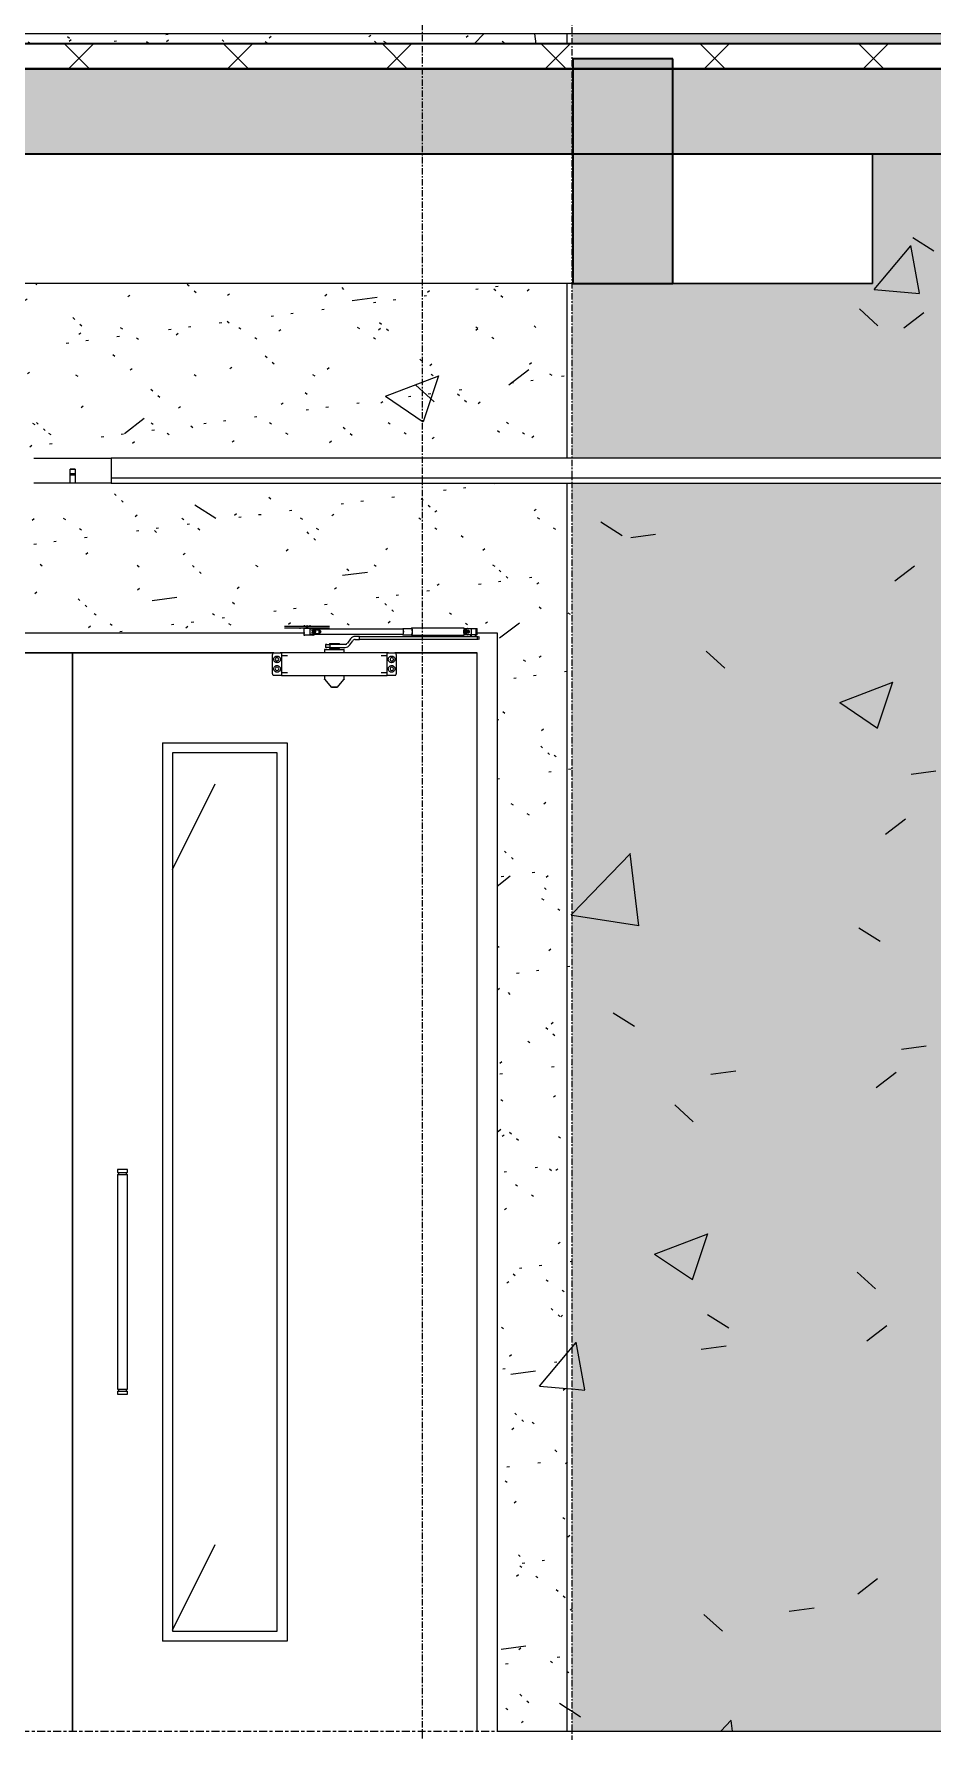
# Model space of a CAD drawing. Header units: millimetres. Extents: x 1240 to 198004, y -7796 to 35300.
# Drawn here: x 161686 to 163485, y 12400 to 15800 of the extents above; entities that cross this region are included whole.
import ezdxf

# ---------------------------------------------------------------- set-up
doc = ezdxf.new("R2010")
doc.units = ezdxf.units.MM
doc.linetypes.add('Centre', pattern=[31.75, 6.35, -4.7625, 15.875, -4.7625])
doc.linetypes.add('Grid Line', pattern=[22.225, 12.7, -3.175, 3.175, -3.175])
for name, color, linetype, lineweight in [('0-2', 50, 'Continuous', 5), ('A-CLNG', 13, 'Continuous', 9), ('A-CLNG-1', 13, 'Continuous', 25), ('A-CLNG-PATT-1', 13, 'Continuous', 9), ('A-DOOR', 31, 'Continuous', 9), ('A-DOOR-FRAM', 31, 'Continuous', 9), ('A-FLOR-1', 10, 'Continuous', 35), ('A-FLOR-3', 192, 'Continuous', 35), ('A-FLOR-LEVL-2', 51, 'Centre', 9), ('A-FLOR-PATT-1', 7, 'Continuous', 9), ('A-FLOR-PATT-3', 8, 'Continuous', 9), ('A-WALL-PATT-4', 111, 'Continuous', 9), ('E-LITE-EQPM', 33, 'Continuous', 9), ('I-WALL', 2, 'Continuous', 9), ('S-BEAM-1', 12, 'Continuous', 5), ('S-BEAM-2', 10, 'Continuous', 35), ('S-BEAM-3', 7, 'Continuous', 9), ('S-GRID-1', 1, 'Grid Line', 9)]:
    doc.layers.add(name, color=color, linetype=linetype, lineweight=lineweight)
pattern_1 = [(50, (196301.1, 0), (1093.104, -95.634), [114.3, -1257.3]), (355, (196301.1, 0), (-211.457, 1146.34), [91.44, -1005.84]), (100.451, (196392.2, -8), (881.656, 1050.7), [97.14, -1068.54]), (46.184, (196301.1, 304.8), (1626.475, -252.257), [171.45, -1885.95]), (96.636, (196436.6, 283.8), (1424.416, 1484.565), [145.71, -1602.81]), (351.184, (196301.1, 304.8), (1424.43, 1484.55), [137.16, -1508.76]), (21, (196453.5, 228.6), (909.686, -613.59), [114.3, -1257.3]), (326, (196453.5, 228.6), (370.812, 1105.13), [91.44, -1005.84]), (71.451, (196529.3, 177.5), (1280.503, 491.528), [97.14, -1068.54]), (37.5, (196301.1, 0), (18.5313, 507.3303), [50.292, -943.356, 50.292, -970.788, -1009.65]), (37.5, (196301.1, 0), (18.5313, 507.3303), [-2014.728, 50.292, -959.358]), (7.5, (196301.1, 0), (400.918, 601.084), [50.292, -531.876, 50.292, -920.496, -384.81]), (7.5, (196301.1, 0), (400.918, 601.084), [-1552.956, 50.292, -334.518]), (327.5, (195961.25, 0), (813.545, -34.3737), [50.292, -330.708, 50.292, -1138.428, -1577.34]), (327.5, (195961.25, 0), (813.545, -34.3737), [-1569.72, 50.292, -1527.048]), (317.5, (195808.85, 0), (888.775, 152.56), [50.292, -445.008, 50.292, -739.14, -1120.14]), (317.5, (195808.85, 0), (888.775, 152.56), [-1284.732, 50.292, -1069.848])]
pattern_2 = [(37.5, (196301.1, 0), (-4.79953, 146.8239), [5.029, -110.795, 5.029, -124.511, -123.825]), (37.5, (196301.1, 0), (-4.79953, 146.8239), [-245.364, 5.029, -118.796]), (7.5, (196301.1, 0), (134.8574, 215.0472), [5.029, -57.455, 5.029, -99.365, -40.005]), (7.5, (196301.1, 0), (134.8574, 215.0472), [-166.878, 5.029, -34.976]), (327.5, (196207.37, 0), (237.29776, 0.4316), [5.029, -33.071, 5.029, -132.131, -179.07]), (327.5, (196207.37, 0), (237.29776, 0.4316), [-175.26, 5.029, -174.041]), (317.5, (196207.37, 0), (229.0671, 66.8792), [5.029, -14.021, 5.029, -84.887, -102.87]), (317.5, (196207.37, 0), (229.0671, 66.8792), [-108.966, 5.029, -97.841])]

# ---------------------------------------------------------------- blocks, each defined once
blk = doc.blocks.new('NCV_TKTC_KET CAU_rvt-2-TKCS_MẶT ĐỨNG NỘI KHU 2')
at = {"layer": 'A-FLOR-PATT-1'}
blk.add_hatch(color=256, dxfattribs=at).paths.add_polyline_path([(-26936.9, 15560), (-26936.9, 15730), (-45737.4, 15730), (-45737.4, 15560), (-27379.4, 15560)])
at = {"layer": 'S-BEAM-1'}
blk.add_hatch(color=256, dxfattribs=at).paths.add_polyline_path([(-33535.3, 15300), (-33335.3, 15300), (-33335.3, 15750), (-33535.3, 15750), (-33535.3, 15554.4)])
at = {"layer": 'A-FLOR-1'}
for p, q in [((-26936.9, 15730), (-45737.4, 15730)), ((-45737.4, 15560), (-26936.9, 15560))]:
    blk.add_line(p, q, dxfattribs=at)
at = {"layer": 'S-BEAM-2'}
for p, q in [((-33335.3, 15750), (-33535.3, 15750)), ((-33535.3, 15750), (-33535.3, 15300)), ((-33335.3, 15300), (-33335.3, 15750)), ((-33535.3, 15300), (-33335.3, 15300))]:
    blk.add_line(p, q, dxfattribs=at)
at = {"layer": 'S-BEAM-3'}
for p, q in [((-32935.3, 15560), (-32935.3, 15300)), ((-32935.3, 15300), (-32935.3, 15560)), ((-33535.3, 15300), (-35535.3, 15300)), ((-33335.3, 15300), (-32935.3, 15300)), ((-32935.3, 15300), (-33335.3, 15300))]:
    blk.add_line(p, q, dxfattribs=at)
blk = doc.blocks.new('FD_07 - FD_07-1700x2200-CỬA ĐI 2 CÁNH-V467-TKCS_MẶT ĐỨNG NỘI KHU 2')
at = {"layer": 'A-DOOR'}
h = blk.add_hatch(dxfattribs=at)
h.set_pattern_fill('FP_36', color=256, style=0, pattern_type=2)
h.set_pattern_definition([(63.435, (1790.26, 104.33), (-0.001, 1524.001), [532.463, -2875.304]), (63.435, (266.26, 104.33), (-0.001, 1524.001), [532.463, -2875.304]), (63.435, (2519.8, 398.8), (-0.001, 1524.001), [532.463, -2875.304]), (63.435, (995.8, 398.8), (-0.001, 1524.001), [532.463, -2875.304]), (63.435, (2409.4, 294.83), (-0.001, 1524.001), [532.463, -2875.304]), (63.435, (885.4, 294.83), (-0.001, 1524.001), [532.463, -2875.304]), (63.435, (2296.8, 890.1), (-0.001, 1524.001), [258.8, -3148.965]), (63.435, (772.8, 890.1), (-0.001, 1524.001), [258.8, -3148.965]), (63.435, (2223.2, 797.95), (-0.001, 1524.001), [532.463, -2875.304]), (63.435, (699.2, 797.95), (-0.001, 1524.001), [532.463, -2875.304]), (63.435, (2236.2, 864.1), (-0.001, 1524.001), [532.463, -2875.304]), (63.435, (712.2, 864.1), (-0.001, 1524.001), [532.463, -2875.304]), (63.435, (1621.35, 573.94), (-0.001, 1524.001), [532.463, -2875.304]), (63.435, (97.35, 573.94), (-0.001, 1524.001), [532.463, -2875.304]), (63.435, (1634.34, 651.9), (-0.001, 1524.001), [532.463, -2875.304]), (63.435, (110.34, 651.9), (-0.001, 1524.001), [532.463, -2875.304]), (63.435, (1637.84, 708.1), (-0.001, 1524.001), [532.463, -2875.304]), (63.435, (113.84, 708.1), (-0.001, 1524.001), [532.463, -2875.304])])
h.paths.add_polyline_path([(-34337.4, 12600), (-34127.4, 12600), (-34127.4, 14360), (-34337.4, 14360), (-34337.4, 12810)])
for p, q in [((-34112.8, 14613.5), (-34112.4, 14613.5)), ((-34112.8, 14610.5), (-34112.4, 14610.5)), ((-34112.4, 14613.5), (-34093.1, 14613.5)), ((-34112.4, 14610.5), (-34093.1, 14610.5)), ((-34093.1, 14613.5), (-34092.8, 14613.5)), ((-34093.1, 14610.5), (-34092.8, 14610.5)), ((-34092.7, 14613.5), (-34087.5, 14613.5)), ((-34092.7, 14610.5), (-34087.5, 14610.5)), ((-34087.5, 14613.5), (-34086.4, 14613.5)), ((-34087.5, 14610.5), (-34086.4, 14610.5)), ((-34086.4, 14613.5), (-34069.9, 14613.5)), ((-34086.4, 14610.5), (-34069.9, 14610.5)), ((-34080.8, 14609.5), (-34082.8, 14609.5)), ((-34082.8, 14609.5), (-34080.8, 14609.5)), ((-34073.4, 14609.5), (-34080.8, 14609.5)), ((-34074.3, 14609.5), (-34074.3, 14595.5)), ((-34074, 14595.5), (-34074.3, 14595.5)), ((-34074.3, 14595.5), (-34072.6, 14595.5)), ((-34073.7, 14609.5), (-34074, 14609.5)), ((-34074, 14609.5), (-34062.5, 14609.5)), ((-34062.5, 14595.5), (-34074, 14595.5)), ((-34073.8, 14615.3), (-34073.8, 14613.5)), ((-34072.8, 14610.5), (-34072.8, 14609.5)), ((-34067.8, 14613.5), (-34070.3, 14613.5)), ((-34070.3, 14613.5), (-34067.8, 14613.5)), ((-34067.8, 14610.5), (-34070.3, 14610.5)), ((-34070.3, 14610.5), (-34067.8, 14610.5)), ((-34067.8, 14610.5), (-34070.3, 14610.5)), ((-34070.3, 14610.5), (-34067.8, 14610.5)), ((-34069.9, 14613.5), (-34065.7, 14613.5)), ((-34069.9, 14613.5), (-34065.7, 14613.5)), ((-34065.7, 14612.5), (-34069.9, 14612.5)), ((-34069.9, 14610.5), (-34065.7, 14610.5)), ((-34069.9, 14610.5), (-34065.7, 14610.5)), ((-34067.8, 14613.5), (-34069.3, 14613.5)), ((-34069.3, 14613.5), (-34067.8, 14613.5)), ((-34067.8, 14615.3), (-34067.8, 14615.3)), ((-34067.8, 14615.3), (-34067.8, 14615.3)), ((-34067.8, 14613.5), (-34065.3, 14613.5)), ((-34065.3, 14613.5), (-34067.8, 14613.5)), ((-34067.8, 14613.5), (-34066.2, 14613.5)), ((-34066.2, 14613.5), (-34067.8, 14613.5)), ((-34067.8, 14610.5), (-34065.3, 14610.5)), ((-34065.3, 14610.5), (-34067.8, 14610.5)), ((-34067.8, 14610.5), (-34065.3, 14610.5)), ((-34065.3, 14610.5), (-34067.8, 14610.5)), ((-34065.7, 14613.5), (-34049.2, 14613.5)), ((-34065.7, 14610.5), (-34049.2, 14610.5)), ((-34062.8, 14609.5), (-34062.8, 14610.5)), ((-34062.5, 14609.5), (-34056.9, 14609.5)), ((-34062.5, 14609.5), (-34062.5, 14595.5)), ((-34056.9, 14595.5), (-34062.5, 14595.5)), ((-33875.8, 14607.5), (-34062.2, 14607.5)), ((-34062.2, 14597.5), (-33875.8, 14597.5)), ((-34061.8, 14613.5), (-34061.8, 14615.3)), ((-34061.3, 14595.5), (-34061.3, 14609.5)), ((-34058.2, 14605.8), (-34058.2, 14603.9)), ((-34058.2, 14601), (-34058.2, 14599.2)), ((-34054.8, 14609.5), (-34056.9, 14609.5)), ((-34056.6, 14606.5), (-34051.8, 14606.5)), ((-34053.4, 14606.5), (-34056.6, 14606.5)), ((-34056.6, 14598.5), (-34053.4, 14598.5)), ((-34051.8, 14598.5), (-34056.6, 14598.5)), ((-34052.8, 14609.5), (-34054.8, 14609.5)), ((-34054.8, 14609.5), (-34052.8, 14609.5)), ((-34052.2, 14606.5), (-34053.4, 14606.5)), ((-34053.4, 14598.5), (-34052.2, 14598.5)), ((-34051.8, 14606.5), (-34050.6, 14606.5)), ((-34050.6, 14598.5), (-34051.8, 14598.5)), ((-34050.6, 14606.5), (-34043.7, 14606.5)), ((-34043.7, 14598.5), (-34050.6, 14598.5)), ((-34049.2, 14613.5), (-34048, 14613.5)), ((-34049.2, 14610.5), (-34048, 14610.5)), ((-34048, 14613.5), (-34042.8, 14613.5)), ((-34048, 14610.5), (-34042.8, 14610.5)), ((-34043.7, 14598.5), (-34043.7, 14606.5)), ((-34042.8, 14613.5), (-34042.4, 14613.5)), ((-34042.8, 14610.5), (-34042.4, 14610.5)), ((-34042.4, 14613.5), (-34023.2, 14613.5)), ((-34042.4, 14610.5), (-34023.2, 14610.5)), ((-34023.2, 14613.5), (-34022.8, 14613.5)), ((-34023.2, 14610.5), (-34022.8, 14610.5)), ((-33981, 14587.9), (-33986.8, 14579.6)), ((-33971.2, 14593), (-33971.2, 14593)), ((-33962.8, 14593), (-33971.2, 14593)), ((-33971.2, 14587), (-33962.8, 14587)), ((-33962.8, 14587), (-33962.8, 14593)), ((-33962.8, 14593), (-33727.4, 14593)), ((-33727.4, 14587), (-33962.8, 14587)), ((-33858.4, 14608.5), (-33875.8, 14608.5)), ((-33875.8, 14596.5), (-33858.4, 14596.5)), ((-33753.8, 14609.5), (-33858.4, 14609.5)), ((-33858.4, 14595.5), (-33753.8, 14595.5)), ((-33754.6, 14609), (-33752.9, 14609)), ((-33752.9, 14596), (-33754.6, 14596)), ((-33752.9, 14609), (-33746.1, 14609)), ((-33752.9, 14609), (-33752.9, 14596)), ((-33752.9, 14596.4), (-33752.9, 14608.6)), ((-33752.9, 14608.6), (-33752.9, 14596.4)), ((-33746.1, 14596), (-33752.9, 14596)), ((-33746.6, 14609), (-33746.1, 14609)), ((-33746.1, 14596), (-33746.6, 14596)), ((-33746.1, 14609), (-33739, 14609)), ((-33739, 14596), (-33746.1, 14596)), ((-33740.3, 14596), (-33740.3, 14593)), ((-33739.1, 14596.2), (-33739.1, 14593)), ((-33739, 14609), (-33727.4, 14609)), ((-33739, 14609), (-33739, 14596)), ((-33727.4, 14596), (-33739, 14596)), ((-33730.5, 14593), (-33730.5, 14596)), ((-33729.3, 14593), (-33729.3, 14609)), ((-33727.4, 14593), (-33725.2, 14593)), ((-33727.4, 14593), (-33727.4, 14587)), ((-33725.2, 14587), (-33727.4, 14587)), ((-33726.8, 14596), (-33726.8, 14609)), ((-33722.8, 14587), (-33722.8, 14593)), ((-34537.4, 14560), (-34940.6, 14560)), ((-34134.1, 14560), (-34537.4, 14560)), ((-34537.4, 14560), (-34537.4, 12400)), ((-34537.4, 12400), (-34537.4, 14560)), ((-34137.1, 14518), (-34137.1, 14557)), ((-34134.1, 14560), (-34121.9, 14560)), ((-34119.1, 14560), (-34121.9, 14560)), ((-34121.9, 14560), (-34119.9, 14560)), ((-34119.5, 14560), (-34119.2, 14560)), ((-33907.1, 14560), (-34119.1, 14560)), ((-34119.1, 14560), (-34119.1, 14559.7)), ((-34119.1, 14559.7), (-34119.1, 14551.1)), ((-34107.1, 14554), (-34119.1, 14554)), ((-34032.7, 14567), (-34032.7, 14560)), ((-34032, 14567), (-34032.7, 14567)), ((-34032.7, 14567), (-34032, 14567)), ((-34032, 14567), (-33993.6, 14567)), ((-34030.6, 14577), (-34030.6, 14571)), ((-34028.4, 14577), (-34030.6, 14577)), ((-34030.6, 14577), (-34022.1, 14577)), ((-34022.1, 14571), (-34030.6, 14571)), ((-34030.6, 14571), (-34028.4, 14571)), ((-34023.2, 14579), (-34015.8, 14579)), ((-34023.2, 14579), (-34023.2, 14577)), ((-34023.2, 14571), (-34023.2, 14569)), ((-34019.5, 14569), (-34023.2, 14569)), ((-33991.8, 14577), (-34022.1, 14577)), ((-34022.1, 14577), (-34022.1, 14571)), ((-34022.1, 14571), (-33991.8, 14571)), ((-34022.1, 14569), (-34022.1, 14567)), ((-34021.8, 14569), (-34022.1, 14569)), ((-34022.1, 14569), (-34021.8, 14569)), ((-34020.9, 14569), (-34021.8, 14569)), ((-34021.8, 14569), (-34020.9, 14569)), ((-34010.8, 14569), (-34019.5, 14569)), ((-34019.5, 14569), (-34015.5, 14569)), ((-34015.8, 14569), (-34019.5, 14569)), ((-34015.8, 14579), (-34005.8, 14579)), ((-34015.8, 14579), (-34015.8, 14577)), ((-34015.8, 14571), (-34015.8, 14569)), ((-34010.8, 14569), (-34015.8, 14569)), ((-34015.5, 14569), (-34006.8, 14569)), ((-34004.4, 14569), (-34010.8, 14569)), ((-34005.8, 14569), (-34010.8, 14569)), ((-34006.8, 14569), (-34004.5, 14569)), ((-34005.8, 14579), (-34003.1, 14579)), ((-34005.8, 14579), (-34005.8, 14577)), ((-34005.8, 14571), (-34005.8, 14569)), ((-34004.4, 14569), (-34005.8, 14569)), ((-34004.5, 14569), (-34004.1, 14569)), ((-34004.1, 14569), (-34004.4, 14569)), ((-34003.1, 14569), (-34004.4, 14569)), ((-34004.1, 14567), (-34004.1, 14569)), ((-34003.1, 14577), (-34003.1, 14579)), ((-34003.1, 14569), (-34003.1, 14571)), ((-33993.6, 14567), (-33994.3, 14567)), ((-33993.6, 14560), (-33993.6, 14567)), ((-33981.9, 14576.1), (-33976.1, 14584.4)), ((-33907.1, 14554), (-33919.1, 14554)), ((-33904.4, 14560), (-33907.1, 14560)), ((-33907.1, 14560), (-33906.8, 14560)), ((-33907.1, 14559.7), (-33907.1, 14560)), ((-33907.1, 14551.1), (-33907.1, 14559.7)), ((-33906.4, 14560), (-33904.4, 14560)), ((-33904.4, 14560), (-33892.1, 14560)), ((-33727.4, 14560), (-33892.1, 14560)), ((-33889.1, 14557), (-33889.1, 14518)), ((-33727.4, 12400), (-33727.4, 14560)), ((-34119.1, 14551.1), (-34119.1, 14549.3)), ((-34119.1, 14549.3), (-34119.1, 14525.7)), ((-34119.1, 14525.7), (-34119.1, 14523.9)), ((-34119.1, 14523.9), (-34119.1, 14515.3)), ((-34119.1, 14521), (-34107.1, 14521)), ((-33919.1, 14521), (-33907.1, 14521)), ((-33907.1, 14549.3), (-33907.1, 14551.1)), ((-33907.1, 14525.7), (-33907.1, 14549.3)), ((-33907.1, 14523.9), (-33907.1, 14525.7)), ((-33907.1, 14515.3), (-33907.1, 14523.9)), ((-34121.9, 14515), (-34134.1, 14515)), ((-34119.9, 14515), (-34121.9, 14515)), ((-34119.2, 14515), (-34119.5, 14515)), ((-34119.1, 14515.3), (-34119.1, 14515)), ((-34119.1, 14515), (-33907.1, 14515)), ((-34032.6, 14515), (-34032.6, 14507.4)), ((-34032.4, 14506.7), (-34019.4, 14491.3)), ((-34013.1, 14491), (-34013.1, 14491)), ((-34013.1, 14491), (-34013.1, 14491)), ((-34006.9, 14491.3), (-33993.9, 14506.7)), ((-33993.6, 14507.4), (-33993.6, 14515)), ((-33907.1, 14515), (-33907.1, 14515.3)), ((-33906.8, 14515), (-33907.1, 14515)), ((-33904.4, 14515), (-33906.4, 14515)), ((-33892.1, 14515), (-33904.4, 14515)), ((-34357.4, 14380), (-34107.4, 14380)), ((-34357.4, 14380), (-34357.4, 12580)), ((-34337.4, 14360), (-34337.4, 12600)), ((-34127.4, 14360), (-34337.4, 14360)), ((-34127.4, 12600), (-34127.4, 14360)), ((-34107.4, 14380), (-34107.4, 12580)), ((-34447.4, 13525), (-34447.4, 13519)), ((-34427.4, 13525), (-34447.4, 13525)), ((-34447.4, 13519), (-34427.4, 13519)), ((-34447.4, 13514.8), (-34447.4, 13085.2)), ((-34447.4, 13514.8), (-34427.4, 13514.8)), ((-34445.4, 13519), (-34445.4, 13514.8)), ((-34429.3, 13514.8), (-34429.3, 13519)), ((-34427.4, 13519), (-34427.4, 13525)), ((-34427.4, 13085.2), (-34427.4, 13514.8)), ((-34447.4, 13085.2), (-34427.4, 13085.2)), ((-34447.4, 13081), (-34447.4, 13075)), ((-34447.4, 13081), (-34427.4, 13081)), ((-34447.4, 13075), (-34427.4, 13075)), ((-34445.4, 13085.2), (-34445.4, 13081)), ((-34429.3, 13081), (-34429.3, 13085.2)), ((-34427.4, 13075), (-34427.4, 13081)), ((-34107.4, 12580), (-34357.4, 12580)), ((-34337.4, 12600), (-34127.4, 12600))]:
    blk.add_line(p, q, dxfattribs=at)
at = {"layer": 'A-DOOR', "flags": 128}
for points in [[(-34043.7, 14606.5), (-34042.8, 14606), (-34042, 14605.4), (-34041.3, 14604.7), (-34040.8, 14604), (-34040.6, 14603.3), (-34040.5, 14602.5)], [(-34040.5, 14602.5), (-34040.6, 14601.7), (-34040.8, 14601), (-34041.3, 14600.3), (-34042, 14599.6), (-34042.8, 14599), (-34043.7, 14598.5)], [(-34043.1, 14602.5), (-34043.1, 14603.3), (-34043.3, 14604), (-34043.6, 14604.7)], [(-34043.6, 14600.3), (-34043.3, 14601), (-34043.1, 14601.7), (-34043.1, 14602.5)], [(-34134.1, 14560), (-34134.8, 14559.9), (-34135.4, 14559.7), (-34136, 14559.3), (-34136.5, 14558.9), (-34136.8, 14558.3), (-34137.1, 14557.7), (-34137.1, 14557)], [(-33889.1, 14557), (-33889.2, 14557.7), (-33889.4, 14558.3), (-33889.8, 14558.9), (-33890.3, 14559.3), (-33890.8, 14559.7), (-33891.5, 14559.9), (-33892.1, 14560)], [(-34137.1, 14518), (-34137.1, 14517.3), (-34136.8, 14516.7), (-34136.5, 14516.1), (-34136, 14515.7), (-34135.4, 14515.3), (-34134.8, 14515.1), (-34134.1, 14515)], [(-34032.4, 14506.7), (-34032.4, 14506.7), (-34032.4, 14506.8), (-34032.5, 14506.8), (-34032.5, 14506.8), (-34032.5, 14506.9), (-34032.5, 14506.9), (-34032.5, 14507), (-34032.6, 14507), (-34032.6, 14507), (-34032.6, 14507.1), (-34032.6, 14507.1), (-34032.6, 14507.2), (-34032.6, 14507.2), (-34032.6, 14507.3), (-34032.6, 14507.3), (-34032.6, 14507.3), (-34032.6, 14507.4), (-34032.6, 14507.4)], [(-34018.7, 14491), (-34018.8, 14491), (-34018.8, 14491), (-34018.8, 14491), (-34018.9, 14491), (-34018.9, 14491), (-34018.9, 14491), (-34019, 14491), (-34019, 14491), (-34019, 14491.1), (-34019.1, 14491.1), (-34019.1, 14491.1), (-34019.1, 14491.1), (-34019.2, 14491.1), (-34019.2, 14491.1), (-34019.2, 14491.2), (-34019.3, 14491.2), (-34019.3, 14491.2), (-34019.3, 14491.2), (-34019.3, 14491.3), (-34019.4, 14491.3), (-34019.4, 14491.3), (-34019.4, 14491.3)], [(-34013.1, 14491), (-34013.4, 14491), (-34013.6, 14491), (-34013.8, 14491), (-34014, 14491), (-34014.3, 14491), (-34014.5, 14491), (-34014.7, 14491), (-34014.9, 14491), (-34015.1, 14491), (-34015.3, 14491), (-34015.5, 14491), (-34015.7, 14491), (-34015.9, 14491), (-34016.1, 14491), (-34016.3, 14491), (-34016.5, 14491), (-34016.6, 14491), (-34016.8, 14491), (-34017, 14491), (-34017.1, 14491), (-34017.3, 14491), (-34017.4, 14491), (-34017.6, 14491), (-34017.7, 14491), (-34017.8, 14491), (-34018, 14491), (-34018.1, 14491), (-34018.2, 14491), (-34018.3, 14491), (-34018.3, 14491), (-34018.4, 14491), (-34018.5, 14491), (-34018.5, 14491), (-34018.6, 14491), (-34018.6, 14491), (-34018.7, 14491), (-34018.7, 14491), (-34018.7, 14491), (-34018.7, 14491)], [(-34018.7, 14491), (-34018.7, 14491), (-34018.7, 14491), (-34018.7, 14491), (-34018.6, 14491), (-34018.6, 14491), (-34018.6, 14491), (-34018.5, 14491), (-34018.4, 14491), (-34018.4, 14491), (-34018.3, 14491), (-34018.2, 14491), (-34018.1, 14491), (-34018, 14491), (-34017.9, 14491), (-34017.7, 14491), (-34017.6, 14491), (-34017.5, 14491), (-34017.3, 14491), (-34017.2, 14491), (-34017, 14491), (-34016.9, 14491), (-34016.7, 14491), (-34016.5, 14491), (-34016.3, 14491), (-34016.2, 14491), (-34016, 14491), (-34015.8, 14491), (-34015.6, 14491), (-34015.4, 14491), (-34015.2, 14491), (-34015, 14491), (-34014.7, 14491), (-34014.5, 14491), (-34014.3, 14491), (-34014.1, 14491), (-34013.9, 14491), (-34013.6, 14491), (-34013.4, 14491), (-34013.2, 14491), (-34013.1, 14491)], [(-34013.1, 14491), (-34012.9, 14491), (-34012.7, 14491), (-34012.5, 14491), (-34012.3, 14491), (-34012, 14491), (-34011.8, 14491), (-34011.6, 14491), (-34011.4, 14491), (-34011.2, 14491), (-34011, 14491), (-34010.8, 14491), (-34010.6, 14491), (-34010.4, 14491), (-34010.2, 14491), (-34010, 14491), (-34009.8, 14491), (-34009.6, 14491), (-34009.5, 14491), (-34009.3, 14491), (-34009.1, 14491), (-34009, 14491), (-34008.8, 14491), (-34008.7, 14491), (-34008.6, 14491), (-34008.5, 14491), (-34008.3, 14491), (-34008.2, 14491), (-34008.1, 14491), (-34008, 14491), (-34007.9, 14491), (-34007.9, 14491), (-34007.8, 14491), (-34007.7, 14491), (-34007.7, 14491), (-34007.7, 14491), (-34007.6, 14491), (-34007.6, 14491), (-34007.6, 14491), (-34007.6, 14491)], [(-34007.6, 14491), (-34007.6, 14491), (-34007.6, 14491), (-34007.6, 14491), (-34007.6, 14491), (-34007.7, 14491), (-34007.7, 14491), (-34007.8, 14491), (-34007.9, 14491), (-34007.9, 14491), (-34008, 14491), (-34008.1, 14491), (-34008.2, 14491), (-34008.3, 14491), (-34008.4, 14491), (-34008.5, 14491), (-34008.7, 14491), (-34008.8, 14491), (-34009, 14491), (-34009.1, 14491), (-34009.3, 14491), (-34009.4, 14491), (-34009.6, 14491), (-34009.8, 14491), (-34009.9, 14491), (-34010.1, 14491), (-34010.3, 14491), (-34010.5, 14491), (-34010.7, 14491), (-34010.9, 14491), (-34011.1, 14491), (-34011.3, 14491), (-34011.5, 14491), (-34011.8, 14491), (-34012, 14491), (-34012.2, 14491), (-34012.4, 14491), (-34012.6, 14491), (-34012.9, 14491), (-34013.1, 14491), (-34013.1, 14491)], [(-34006.9, 14491.3), (-34006.9, 14491.3), (-34006.9, 14491.3), (-34006.9, 14491.2), (-34007, 14491.2), (-34007, 14491.2), (-34007, 14491.2), (-34007.1, 14491.2), (-34007.1, 14491.1), (-34007.1, 14491.1), (-34007.2, 14491.1), (-34007.2, 14491.1), (-34007.2, 14491.1), (-34007.3, 14491.1), (-34007.3, 14491), (-34007.3, 14491), (-34007.4, 14491), (-34007.4, 14491), (-34007.4, 14491), (-34007.5, 14491), (-34007.5, 14491), (-34007.5, 14491), (-34007.6, 14491)], [(-33993.6, 14507.4), (-33993.6, 14507.4), (-33993.6, 14507.3), (-33993.7, 14507.3), (-33993.7, 14507.2), (-33993.7, 14507.2), (-33993.7, 14507.1), (-33993.7, 14507.1), (-33993.7, 14507.1), (-33993.7, 14507), (-33993.7, 14507), (-33993.8, 14506.9), (-33993.8, 14506.9), (-33993.8, 14506.9), (-33993.8, 14506.8), (-33993.8, 14506.8), (-33993.9, 14506.7), (-33993.9, 14506.7), (-33993.9, 14506.7)], [(-33892.1, 14515), (-33891.5, 14515.1), (-33890.8, 14515.3), (-33890.3, 14515.7), (-33889.8, 14516.1), (-33889.4, 14516.7), (-33889.2, 14517.3), (-33889.1, 14518)]]:
    blk.add_lwpolyline(points, dxfattribs=at)
at = {"layer": 'A-DOOR'}
for centre, start, end in [((-34128.1, 14547), 0, 180), ((-34128.1, 14547), 180, 0), ((-34128.1, 14528), 0, 180), ((-34128.1, 14528), 180, 0), ((-33898.1, 14547), 0, 180), ((-33898.1, 14547), 180, 0), ((-33898.1, 14528), 0, 180), ((-33898.1, 14528), 180, 0)]:
    blk.add_arc(centre, 3.5, start, end, dxfattribs=at)
for centre, major_axis, ratio, start_param, end_param in [((-34057.3, 14602.5), (0, 2.5), 0.965835, 0.261799, 0.523599), ((-34057.3, 14602.5), (0, 2.5), 0.965835, 2.617994, 2.879793), ((-34056.7, 14602.5), (0, 2.5), 0.965835, 0.261799, 0.523599), ((-34056.7, 14602.5), (0, 2.5), 0.965835, 0.261799, 0.523599), ((-34056.7, 14602.5), (0, 2.5), 0.965835, 2.617994, 2.879793), ((-34056.7, 14602.5), (0, 2.5), 0.965835, 2.617994, 2.879793), ((-34059, 14602.5), (0, 5), 0.259156, 4.942493, 5.172597), ((-34059, 14602.5), (0, 5), 0.259156, 4.252181, 4.482285), ((-34055.2, 14602.5), (0, 2.5), 0.965835, 0.785398, 1.047198), ((-34055.2, 14602.5), (0, 2.5), 0.965835, 0.785398, 1.047198), ((-34055.2, 14602.5), (0, 2.5), 0.965835, 2.094395, 2.356194), ((-34055.2, 14602.5), (0, 2.5), 0.965835, 2.094395, 2.356194), ((-34054.6, 14602.5), (0, 2.5), 0.965835, 4.712389, 7.853982), ((-34054.6, 14602.5), (0, 2.5), 0.965835, 1.570796, 4.712389), ((-34056.9, 14602.5), (0, 7), 0.965835, 4.712389, 6.283185), ((-34056.9, 14602.5), (0, 7), 0.965835, 3.141593, 4.712389), ((-34055.2, 14602.5), (0, 2.5), 0.965835, 4.712389, 6.806784), ((-34055.2, 14602.5), (0, 2.5), 0.965835, 4.712389, 6.806784), ((-34055.2, 14602.5), (0, 2.5), 0.965835, 2.617994, 4.712389), ((-34055.2, 14602.5), (0, 2.5), 0.965835, 2.617994, 4.712389), ((-34059.5, 14602.5), (0, 7), 0.965835, 4.712389, 5.759587), ((-34056.7, 14602.5), (0, 2.5), 0.965835, 4.712389, 6.021386), ((-34056.7, 14602.5), (0, 2.5), 0.965835, 4.712389, 6.021386), ((-34057.3, 14602.5), (0, 2.5), 0.965835, 4.712389, 5.759587), ((-34056.7, 14602.5), (0, 2.5), 0.965835, 3.403392, 4.712389), ((-34059.5, 14602.5), (0, 7), 0.965835, 3.665191, 4.712389), ((-34057.3, 14602.5), (0, 2.5), 0.965835, 3.665191, 4.712389), ((-34056.7, 14602.5), (0, 2.5), 0.965835, 3.403392, 4.712389), ((-34057.4, 14602.5), (0, 7), 0.965835, 4.712389, 6.021386), ((-34058.9, 14602.5), (0, 7), 0.965835, 4.974188, 5.759587), ((-34057.4, 14602.5), (0, 7), 0.965835, 3.403392, 4.712389), ((-34058.9, 14602.5), (0, 7), 0.965835, 3.665191, 4.45059), ((-33971.2, 14581), (0, 12), 1, 0, 0.959931), ((-33971.2, 14581), (0, 6), 1, 0, 0.959931), ((-33875.8, 14602.5), (0, 6), 0.259156, 4.712389, 6.806784), ((-33875.8, 14602.5), (0, 6), 0.259156, 2.617994, 4.712389), ((-33875.8, 14602.5), (0, 5), 0.259156, 4.712389, 6.283185), ((-33875.8, 14602.5), (0, 5), 0.259156, 3.141593, 4.712389), ((-33858.4, 14602.5), (0, 7), 0.259156, 4.712389, 7.068583), ((-33858.4, 14602.5), (0, 7), 0.259156, 2.356194, 4.712389), ((-33858.4, 14602.5), (0, 6), 0.259156, 4.712389, 6.806784), ((-33858.4, 14602.5), (0, 6), 0.259156, 2.617994, 4.712389), ((-33753.8, 14602.5), (0, 7), 0.259156, 5.776005, 6.283185), ((-33753.8, 14602.5), (0, 7), 0.259156, 3.141593, 3.648773), ((-33744.7, 14602.5), (0, 6.79), 0.965835, 0.291061, 1.570796), ((-33744.7, 14602.5), (0, 6.79), 0.965835, 1.570796, 2.850532), ((-33744.2, 14602.5), (0, 6.79), 0.965835, 0.291061, 1.570796), ((-33744.2, 14602.5), (0, 6.79), 0.965835, 1.570796, 2.850532), ((-33747.2, 14602.5), (0, 2.5), 0.965835, 4.712389, 7.068583), ((-33747.1, 14602.5), (0, 2.5), 0.965835, 4.712389, 7.068583), ((-33747.7, 14602.5), (0, 2.5), 0.965835, 4.712389, 6.806784), ((-33747.2, 14602.5), (0, 2.5), 0.965835, 2.356194, 4.712389), ((-33747.7, 14602.5), (0, 2.5), 0.965835, 2.617994, 4.712389), ((-33747.1, 14602.5), (0, 2.5), 0.965835, 2.356194, 4.712389), ((-33745.4, 14602.5), (0, 2.5), 0.965835, 4.712389, 7.853982), ((-33745.4, 14602.5), (0, 2.5), 0.965835, 4.712389, 7.853982), ((-33745.4, 14602.5), (0, 2.5), 0.965835, 1.570796, 4.712389), ((-33745.4, 14602.5), (0, 2.5), 0.965835, 1.570796, 4.712389), ((-33744.8, 14602.5), (0, 2.5), 0.965835, 4.712389, 7.853982), ((-33744.8, 14602.5), (0, 2.5), 0.965835, 1.570796, 4.712389), ((-33991.8, 14583), (0, 6), 1, 3.141593, 4.101524), ((-33991.8, 14583), (0, 12), 1, 3.141593, 4.101524)]:
    blk.add_ellipse(centre, major_axis=major_axis, ratio=ratio, start_param=start_param, end_param=end_param, dxfattribs=at)
for points, knots in [([(-33754, 14602.5), (-33754, 14602.8), (-33754, 14603.2), (-33753.9, 14603.7), (-33753.9, 14604), (-33753.8, 14604.4), (-33753.7, 14604.8), (-33753.7, 14605), (-33753.6, 14605.3), (-33753.6, 14605.4), (-33753.5, 14605.6), (-33753.5, 14605.8), (-33753.4, 14606.1), (-33753.3, 14606.3), (-33753.3, 14606.5), (-33753.2, 14606.7), (-33753.2, 14606.8), (-33753.2, 14607), (-33753.1, 14607.3), (-33753, 14607.5), (-33753, 14607.8), (-33752.9, 14608.2), (-33752.9, 14608.5), (-33752.9, 14608.6)], [0, 0, 0, 0, 0.1, 0.15, 0.2, 0.25, 0.3, 0.35, 0.375, 0.4, 0.425, 0.45, 0.5, 0.55, 0.575, 0.6, 0.625, 0.65, 0.7, 0.75, 0.8, 0.9, 1, 1, 1, 1]), ([(-33752.9, 14596.4), (-33752.9, 14596.5), (-33752.9, 14596.8), (-33753, 14597.2), (-33753, 14597.5), (-33753.1, 14597.7), (-33753.2, 14598), (-33753.2, 14598.2), (-33753.2, 14598.3), (-33753.3, 14598.5), (-33753.3, 14598.7), (-33753.4, 14598.9), (-33753.5, 14599.2), (-33753.5, 14599.4), (-33753.6, 14599.6), (-33753.6, 14599.7), (-33753.7, 14600), (-33753.7, 14600.2), (-33753.8, 14600.6), (-33753.9, 14601), (-33753.9, 14601.3), (-33754, 14601.8), (-33754, 14602.2), (-33754, 14602.5)], [0, 0, 0, 0, 0.1, 0.2, 0.25, 0.3, 0.35, 0.375, 0.4, 0.425, 0.45, 0.5, 0.55, 0.575, 0.6, 0.625, 0.65, 0.7, 0.75, 0.8, 0.85, 0.9, 1, 1, 1, 1]), ([(-34134.5, 14547), (-34134.5, 14548.2), (-34134, 14550), (-34132.5, 14551.9), (-34131, 14552.9), (-34129.4, 14553.5), (-34127.6, 14553.7), (-34125.8, 14553.4), (-34124.2, 14552.6), (-34122.8, 14551.4), (-34122.2, 14550.4), (-34121.9, 14549.9)], [0, 0, 0, 0, 0.2, 0.3, 0.4, 0.5, 0.6, 0.7, 0.8, 0.9, 1, 1, 1, 1]), ([(-33904.4, 14549.9), (-33903.9, 14551), (-33902.7, 14552.3), (-33900.5, 14553.4), (-33898.7, 14553.7), (-33896.9, 14553.5), (-33895.2, 14552.9), (-33893.8, 14551.9), (-33892.7, 14550.5), (-33891.9, 14548.8), (-33891.8, 14547.6), (-33891.8, 14547)], [0, 0, 0, 0, 0.2, 0.3, 0.4, 0.5, 0.6, 0.7, 0.8, 0.9, 1, 1, 1, 1]), ([(-34121.9, 14544.1), (-34122.4, 14543), (-34123.6, 14541.7), (-34125.8, 14540.6), (-34127.6, 14540.3), (-34129.4, 14540.5), (-34131, 14541.1), (-34132.5, 14542.1), (-34133.6, 14543.5), (-34134.4, 14545.2), (-34134.5, 14546.4), (-34134.5, 14547)], [0, 0, 0, 0, 0.2, 0.3, 0.4, 0.5, 0.6, 0.7, 0.8, 0.9, 1, 1, 1, 1]), ([(-34134.5, 14528), (-34134.5, 14529.2), (-34134, 14531), (-34132.5, 14532.9), (-34131, 14533.9), (-34129.4, 14534.5), (-34127.6, 14534.7), (-34125.8, 14534.4), (-34124.2, 14533.6), (-34122.8, 14532.4), (-34122.2, 14531.4), (-34121.9, 14530.9)], [0, 0, 0, 0, 0.2, 0.3, 0.4, 0.5, 0.6, 0.7, 0.8, 0.9, 1, 1, 1, 1]), ([(-34121.9, 14525.1), (-34122.4, 14524), (-34123.6, 14522.7), (-34125.8, 14521.6), (-34127.6, 14521.3), (-34129.4, 14521.5), (-34131, 14522.1), (-34132.5, 14523.1), (-34133.6, 14524.5), (-34134.4, 14526.2), (-34134.5, 14527.4), (-34134.5, 14528)], [0, 0, 0, 0, 0.2, 0.3, 0.4, 0.5, 0.6, 0.7, 0.8, 0.9, 1, 1, 1, 1]), ([(-33891.8, 14547), (-33891.8, 14545.8), (-33892.3, 14544), (-33893.8, 14542.1), (-33895.2, 14541.1), (-33896.9, 14540.5), (-33898.7, 14540.3), (-33900.5, 14540.6), (-33902.1, 14541.4), (-33903.5, 14542.6), (-33904.1, 14543.6), (-33904.4, 14544.1)], [0, 0, 0, 0, 0.2, 0.3, 0.4, 0.5, 0.6, 0.7, 0.8, 0.9, 1, 1, 1, 1]), ([(-33904.4, 14530.9), (-33903.9, 14532), (-33902.7, 14533.3), (-33900.5, 14534.4), (-33898.7, 14534.7), (-33896.9, 14534.5), (-33895.2, 14533.9), (-33893.8, 14532.9), (-33892.7, 14531.5), (-33891.9, 14529.8), (-33891.8, 14528.6), (-33891.8, 14528)], [0, 0, 0, 0, 0.2, 0.3, 0.4, 0.5, 0.6, 0.7, 0.8, 0.9, 1, 1, 1, 1]), ([(-33891.8, 14528), (-33891.8, 14526.8), (-33892.3, 14525), (-33893.8, 14523.1), (-33895.2, 14522.1), (-33896.9, 14521.5), (-33898.7, 14521.3), (-33900.5, 14521.6), (-33902.1, 14522.4), (-33903.5, 14523.6), (-33904.1, 14524.6), (-33904.4, 14525.1)], [0, 0, 0, 0, 0.2, 0.3, 0.4, 0.5, 0.6, 0.7, 0.8, 0.9, 1, 1, 1, 1])]:
    blk.add_open_spline(points, degree=3, knots=knots, dxfattribs=at)
for points in [[(-34121.9, 14549.9), (-34121.7, 14549.4), (-34121.3, 14548.5), (-34121.2, 14547.5), (-34121.2, 14547)], [(-34121.2, 14547), (-34121.2, 14546.5), (-34121.3, 14545.5), (-34121.7, 14544.6), (-34121.9, 14544.1)], [(-34121.9, 14530.9), (-34121.7, 14530.4), (-34121.3, 14529.5), (-34121.2, 14528.5), (-34121.2, 14528)], [(-34121.2, 14528), (-34121.2, 14527.5), (-34121.3, 14526.5), (-34121.7, 14525.6), (-34121.9, 14525.1)], [(-33905.1, 14547), (-33905.1, 14547.5), (-33905, 14548.5), (-33904.6, 14549.4), (-33904.4, 14549.9)], [(-33904.4, 14544.1), (-33904.6, 14544.6), (-33905, 14545.5), (-33905.1, 14546.5), (-33905.1, 14547)], [(-33905.1, 14528), (-33905.1, 14528.5), (-33905, 14529.5), (-33904.6, 14530.4), (-33904.4, 14530.9)], [(-33904.4, 14525.1), (-33904.6, 14525.6), (-33905, 14526.5), (-33905.1, 14527.5), (-33905.1, 14528)]]:
    blk.add_open_spline(points, degree=3, dxfattribs=at)
at = {"layer": 'A-DOOR-FRAM'}
for p, q in [((-34940.6, 14560), (-34134.1, 14560)), ((-34121.9, 14560), (-34119.1, 14560)), ((-33907.1, 14560), (-33904.4, 14560)), ((-33892.1, 14560), (-33727.4, 14560)), ((-33727.4, 12400), (-33727.4, 14560))]:
    blk.add_line(p, q, dxfattribs=at)
blk = doc.blocks.new('LIC_06-ĐÈN LED TRÒN DOWNLIGHT_ P_18W - LIC_06-ĐÈN LED TRÒN DOWNLIGHT_ P_18W - ÁNH SÁNG 6000K-1339139-TKCS_MẶT ĐỨNG NỘI KHU 2')
at = {"layer": 'E-LITE-EQPM'}
for p, q in [((-34532.4, 8128), (-34542.4, 8128)), ((-34532.4, 8128), (-34542.4, 8128)), ((-34542.4, 8127.4), (-34542.4, 8127.9)), ((-34542.4, 8127.2), (-34542.4, 8127.4)), ((-34542.4, 8119), (-34542.4, 8127.2)), ((-34532.4, 8127.2), (-34542.4, 8127.2)), ((-34532.4, 8127.9), (-34532.4, 8127.4)), ((-34532.4, 8127.4), (-34532.4, 8127.2)), ((-34532.4, 8127.2), (-34532.4, 8119)), ((-34542.4, 8116), (-34542.4, 8119)), ((-34532.4, 8119), (-34542.4, 8119)), ((-34542.4, 8100), (-34542.4, 8116)), ((-34532.4, 8116), (-34542.4, 8116)), ((-34532.4, 8100), (-34542.4, 8100)), ((-34532.4, 8119), (-34532.4, 8116)), ((-34532.4, 8116), (-34532.4, 8100))]:
    blk.add_line(p, q, dxfattribs=at)

msp = doc.modelspace()

# ---------------------------------------------------------------- hatches: boundary and pattern name
at = {"layer": 'A-CLNG-PATT-1'}
h = msp.add_hatch(dxfattribs=at)
h.set_pattern_fill('FP_45', color=256, style=0, pattern_type=2)
h.set_pattern_definition([(0, (196301.1, 0), (1219.2, 304.8), [50.292, -864.108, 50.292, -864.108, -4876.8]), (0, (196301.1, 0), (1219.2, 304.8), [-1828.8, 50.292, -1778.508, 50.292, -864.108, -2133.6]), (0, (196301.1, 0), (1219.2, 304.8), [-4572, 50.292, -559.308, 50.292, -1473.708]), (120, (196758.3, 152.4), (-873.5645, 903.4582), [50.292, -864.108, 50.292, -864.108, -4876.8]), (120, (196758.3, 152.4), (-873.5645, 903.4582), [-1828.8, 50.292, -1778.508, 50.292, -864.108, -2133.6]), (120, (196758.3, 152.4), (-873.5645, 903.4582), [-4572, 50.292, -559.308, 50.292, -1473.708]), (240, (196910.7, 762), (-345.6355, -1208.2582), [50.292, -864.108, 50.292, -864.108, -4876.8]), (240, (196910.7, 762), (-345.6355, -1208.2582), [-1828.8, 50.292, -1778.508, 50.292, -864.108, -2133.6]), (240, (196910.7, 762), (-345.6355, -1208.2582), [-4572, 50.292, -559.308, 50.292, -1473.708])])
h.paths.add_polyline_path([(168921.7, 14900), (169164.2, 14900), (169164.2, 14910), (161841.2, 14910), (161841.2, 14900), (167642.1, 14900)])
h.paths.add_polyline_path([(151964.1, 14900), (152886.3, 14900), (152886.3, 14910), (151964.1, 14910)])
h.paths.add_polyline_path([(153041.2, 14900), (155086.3, 14900), (155086.3, 14910), (153041.2, 14910)])
h.paths.add_polyline_path([(155241.2, 14900), (157286.3, 14900), (157286.3, 14910), (155241.2, 14910)])
h.paths.add_polyline_path([(157441.2, 14900), (159486.3, 14900), (159486.3, 14910), (157441.2, 14910)])
h.paths.add_polyline_path([(161564.2, 14900), (161686.3, 14900), (161686.3, 14910), (159641.2, 14910), (159641.2, 14900), (161244.3, 14900)])
at = {"layer": 'A-FLOR-PATT-3'}
h = msp.add_hatch(dxfattribs=at)
h.set_pattern_fill('FP_42', color=256, style=0, pattern_type=2)
h.set_pattern_definition([(45, (196301.1, 0), (-159.099, 159.099), []), (135, (196301.1, 0), (-159.099, -159.099), [])])
h.paths.add_polyline_path([(169164.2, 15730), (169164.2, 15780), (150563.7, 15780), (150563.7, 15730), (168921.7, 15730)])
at = {"layer": 'A-WALL-PATT-4'}
h = msp.add_hatch(dxfattribs=at)
h.set_pattern_fill('FP_38', color=256, style=0, pattern_type=2)
h.set_pattern_definition(pattern_1)
h.paths.add_polyline_path([(161270.1, 14606.5), (161266.9, 14603.3), (161268, 14600), (161270.1, 14601.7), (161270.1, 14606)])
h.paths.add_polyline_path([(162548.2, 14609), (162553.3, 14602.5), (162553.3, 14600), (162557.4, 14601), (162557.4, 14604), (162556.3, 14605.3), (162554.6, 14605.6), (162548.9, 14608.6)])
h.paths.add_polyline_path([(160773.7, 12400), (160913.7, 12400), (160913.7, 14600), (160953.7, 14601), (160954.6, 14609), (161083.5, 14607.4), (161084.8, 14607.7), (161100.9, 14606), (161102.2, 14607.5), (161277.3, 14606), (161278.4, 14601.2), (161279.1, 14600), (161284, 14601.7), (161283.4, 14602.5), (161282.7, 14604.3), (161282.7, 14609.5), (161275.5, 14610.5), (161275.5, 14613.5), (161312.7, 14613.5), (161312.7, 14610.5), (161299.8, 14609.5), (161299.8, 14600), (162228.1, 14601.7), (162227.7, 14609.5), (162214.7, 14610.5), (162214.7, 14613.5), (162251.9, 14613.5), (162251.9, 14610.5), (162244.2, 14609.5), (162244, 14604.9), (162242.8, 14604.2), (162243, 14601.2), (162244.7, 14600.7), (162244.7, 14600), (162248.8, 14601.7), (162248.4, 14602.5), (162250.5, 14606.5), (162426.4, 14605), (162426.8, 14607.7), (162443.8, 14606.7), (162444.3, 14609.5), (162573.8, 14607.8), (162573.8, 14600), (162613.7, 14600), (162613.7, 12400), (162754.2, 12400), (162754.2, 14900), (160773.7, 14900), (160773.7, 14420.6)])
h.paths.add_polyline_path([(160972.5, 14600), (160975.4, 14601), (160974.2, 14602.5), (160976.9, 14607.8), (160970.1, 14604), (160970.1, 14601), (160971.1, 14600), (160972.4, 14600.2)])
h.paths.add_polyline_path([(162257.4, 14600), (162260.5, 14601.7), (162259.5, 14605), (162257.4, 14606), (162257.4, 14600.3)])
h.paths.add_polyline_path([(161338.7, 14610.5), (161319.5, 14610.5), (161319.5, 14613.5), (161338.7, 14613.5)])
h.paths.add_polyline_path([(162260.3, 14610.5), (162258.7, 14610.5), (162260.3, 14613.5), (162277.9, 14613.5), (162277.9, 14610.5), (162260.5, 14610.5)])
h.paths.add_polyline_path([(162208.4, 14610.5), (162208.4, 14613.5), (162213.6, 14613.5), (162213.6, 14610.5)])
h.paths.add_polyline_path([(162253.1, 14610.5), (162253.1, 14613.5), (162258.3, 14613.5), (162257.4, 14610.5)])
h.paths.add_polyline_path([(161269.2, 14610.5), (161270.1, 14613.5), (161274.4, 14613.5), (161274.4, 14610.5), (161270.1, 14610.5)])
h.paths.add_polyline_path([(161268.8, 14610.5), (161249.5, 14610.5), (161249.5, 14613.5), (161268.8, 14613.5)])
h.paths.add_polyline_path([(162188.7, 14610.5), (162188.7, 14613.5), (162208, 14613.5), (162208, 14610.5), (162204, 14610.5)])
h.paths.add_polyline_path([(162235.4, 14610.5), (162235.4, 14612.5), (162231.2, 14612.5), (162231.2, 14610.5)])
h.paths.add_polyline_path([(161319.1, 14610.5), (161313.9, 14610.5), (161313.9, 14613.5), (161319.1, 14613.5)])
h.paths.add_polyline_path([(161292, 14610.5), (161296.3, 14610.5), (161296.3, 14612.5), (161292, 14612.5)])
h.paths.add_polyline_path([(161884.1, 14950), (162754.2, 14950), (162754.2, 15300), (160773.7, 15300), (160773.7, 14950), (161841.7, 14950)])
h.paths.add_polyline_path([(160773.7, 15780), (162754.2, 15780), (162754.2, 15800), (160773.7, 15800)])
h = msp.add_hatch(dxfattribs=at)
h.set_pattern_fill('FP_39', color=256, style=0, pattern_type=2)
h.set_pattern_definition(pattern_2)
h.paths.add_polyline_path([(161270.1, 14606.5), (161266.9, 14603.3), (161268, 14600), (161270.1, 14601.7), (161270.1, 14606)])
h.paths.add_polyline_path([(162548.2, 14609), (162553.3, 14602.5), (162553.3, 14600), (162557.4, 14601), (162557.4, 14604), (162556.3, 14605.3), (162554.6, 14605.6), (162548.9, 14608.6)])
h.paths.add_polyline_path([(160773.7, 12400), (160913.7, 12400), (160913.7, 14600), (160953.7, 14601), (160954.6, 14609), (161083.5, 14607.4), (161084.8, 14607.7), (161100.9, 14606), (161102.2, 14607.5), (161277.3, 14606), (161278.4, 14601.2), (161279.1, 14600), (161284, 14601.7), (161283.4, 14602.5), (161282.7, 14604.3), (161282.7, 14609.5), (161275.5, 14610.5), (161275.5, 14613.5), (161312.7, 14613.5), (161312.7, 14610.5), (161299.8, 14609.5), (161299.8, 14600), (162228.1, 14601.7), (162227.7, 14609.5), (162214.7, 14610.5), (162214.7, 14613.5), (162251.9, 14613.5), (162251.9, 14610.5), (162244.2, 14609.5), (162244, 14604.9), (162242.8, 14604.2), (162243, 14601.2), (162244.7, 14600.7), (162244.7, 14600), (162248.8, 14601.7), (162248.4, 14602.5), (162250.5, 14606.5), (162426.4, 14605), (162426.8, 14607.7), (162443.8, 14606.7), (162444.3, 14609.5), (162573.8, 14607.8), (162573.8, 14600), (162613.7, 14600), (162613.7, 12400), (162754.2, 12400), (162754.2, 14900), (160773.7, 14900), (160773.7, 14420.6)])
h.paths.add_polyline_path([(160972.5, 14600), (160975.4, 14601), (160974.2, 14602.5), (160976.9, 14607.8), (160970.1, 14604), (160970.1, 14601), (160971.1, 14600), (160972.4, 14600.2)])
h.paths.add_polyline_path([(162257.4, 14600), (162260.5, 14601.7), (162259.5, 14605), (162257.4, 14606), (162257.4, 14600.3)])
h.paths.add_polyline_path([(161338.7, 14610.5), (161319.5, 14610.5), (161319.5, 14613.5), (161338.7, 14613.5)])
h.paths.add_polyline_path([(162260.3, 14610.5), (162258.7, 14610.5), (162260.3, 14613.5), (162277.9, 14613.5), (162277.9, 14610.5), (162260.5, 14610.5)])
h.paths.add_polyline_path([(162208.4, 14610.5), (162208.4, 14613.5), (162213.6, 14613.5), (162213.6, 14610.5)])
h.paths.add_polyline_path([(162253.1, 14610.5), (162253.1, 14613.5), (162258.3, 14613.5), (162257.4, 14610.5)])
h.paths.add_polyline_path([(161269.2, 14610.5), (161270.1, 14613.5), (161274.4, 14613.5), (161274.4, 14610.5), (161270.1, 14610.5)])
h.paths.add_polyline_path([(161268.8, 14610.5), (161249.5, 14610.5), (161249.5, 14613.5), (161268.8, 14613.5)])
h.paths.add_polyline_path([(162188.7, 14610.5), (162188.7, 14613.5), (162208, 14613.5), (162208, 14610.5), (162204, 14610.5)])
h.paths.add_polyline_path([(162235.4, 14610.5), (162235.4, 14612.5), (162231.2, 14612.5), (162231.2, 14610.5)])
h.paths.add_polyline_path([(161319.1, 14610.5), (161313.9, 14610.5), (161313.9, 14613.5), (161319.1, 14613.5)])
h.paths.add_polyline_path([(161292, 14610.5), (161296.3, 14610.5), (161296.3, 14612.5), (161292, 14612.5)])
h.paths.add_polyline_path([(161884.1, 14950), (162754.2, 14950), (162754.2, 15300), (160773.7, 15300), (160773.7, 14950), (161841.7, 14950)])
h.paths.add_polyline_path([(160773.7, 15780), (162754.2, 15780), (162754.2, 15800), (160773.7, 15800)])
h = msp.add_hatch(dxfattribs=at)
h.set_pattern_fill('FP_38', color=256, style=0, pattern_type=2)
h.set_pattern_definition(pattern_1)
h.paths.add_polyline_path([(162754.2, 12400), (162764.2, 12400), (162764.2, 14900), (162754.2, 14900), (162754.2, 14420.6)])
h.paths.add_polyline_path([(162754.2, 14950), (162764.2, 14950), (162764.2, 15300), (162754.2, 15300), (162754.2, 14987.5)])
h.paths.add_polyline_path([(162754.2, 15780), (162764.2, 15780), (162764.2, 15800), (162754.2, 15800)])
h = msp.add_hatch(dxfattribs=at)
h.set_pattern_fill('FP_39', color=256, style=0, pattern_type=2)
h.set_pattern_definition(pattern_2)
h.paths.add_polyline_path([(162754.2, 12400), (162764.2, 12400), (162764.2, 14900), (162754.2, 14900), (162754.2, 14420.6)])
h.paths.add_polyline_path([(162754.2, 14950), (162764.2, 14950), (162764.2, 15300), (162754.2, 15300), (162754.2, 14987.5)])
h.paths.add_polyline_path([(162754.2, 15780), (162764.2, 15780), (162764.2, 15800), (162754.2, 15800)])
h = msp.add_hatch(dxfattribs=at)
h.set_pattern_fill('FP_38', color=256, style=0, pattern_type=2)
h.set_pattern_definition(pattern_1)
h.paths.add_polyline_path([(165083, 12400), (169154.2, 12400), (169154.2, 14900), (162764.2, 14900), (162764.2, 12400)])
h.paths.add_polyline_path([(163885.7, 14950), (169154.2, 14950), (169154.2, 15560), (167865.8, 15560), (167865.8, 15300), (167665.8, 15300), (167665.8, 15560), (165765.8, 15560), (165765.8, 15300), (165565.8, 15300), (165565.8, 15560), (163365.8, 15560), (163365.8, 15300), (162764.2, 15300), (162764.2, 14950), (163803.4, 14950)])
h.paths.add_polyline_path([(162764.2, 15780), (169154.2, 15780), (169154.2, 15800), (162764.2, 15800)])
h = msp.add_hatch(dxfattribs=at)
h.set_pattern_fill('FP_39', color=256, style=0, pattern_type=2)
h.set_pattern_definition(pattern_2)
h.paths.add_polyline_path([(165083, 12400), (169154.2, 12400), (169154.2, 14900), (162764.2, 14900), (162764.2, 12400)])
h.paths.add_polyline_path([(163885.7, 14950), (169154.2, 14950), (169154.2, 15560), (167865.8, 15560), (167865.8, 15300), (167665.8, 15300), (167665.8, 15560), (165765.8, 15560), (165765.8, 15300), (165565.8, 15300), (165565.8, 15560), (163365.8, 15560), (163365.8, 15300), (162764.2, 15300), (162764.2, 14950), (163803.4, 14950)])
h.paths.add_polyline_path([(162764.2, 15780), (169154.2, 15780), (169154.2, 15800), (162764.2, 15800)])

# ---------------------------------------------------------------- linework, layer by layer
at = {"layer": 'A-CLNG'}
for p, q in [((161686.3, 14950), (161841.1, 14950)), ((161758.7, 14900), (161686.3, 14900)), ((161841.1, 14900), (161768.8, 14900)), ((169164.2, 14910), (161841.2, 14910))]:
    msp.add_line(p, q, dxfattribs=at)
at = {"layer": 'A-CLNG-1'}
for p, q in [((169164.2, 14950), (161841.2, 14950)), ((161841.2, 14950), (161841.2, 14900)), ((161841.2, 14900), (169164.2, 14900))]:
    msp.add_line(p, q, dxfattribs=at)
at = {"layer": 'A-FLOR-3'}
for p, q in [((169164.2, 15780), (150563.7, 15780)), ((150563.7, 15730), (169164.2, 15730))]:
    msp.add_line(p, q, dxfattribs=at)
at = {"layer": 'A-FLOR-LEVL-2'}
msp.add_line((104944.5, 12400), (194512.3, 12400), dxfattribs=at)
at = {"layer": 'I-WALL'}
for p, q in [((169154.2, 15800), (155754.2, 15800)), ((162754.2, 15780), (162754.2, 15800)), ((162754.2, 14950), (162754.2, 15300)), ((162754.2, 12400), (162754.2, 14900)), ((161299, 14600), (162228.5, 14600)), ((162244.7, 14600), (162249.7, 14600)), ((162257.4, 14600), (162259.5, 14600)), ((162551.3, 14600), (162554.9, 14600)), ((162573.5, 14600), (162613.7, 14600)), ((162613.7, 14600), (162613.7, 12400)), ((162613.7, 12400), (169154.2, 12400))]:
    msp.add_line(p, q, dxfattribs=at)
at = {"layer": 'S-GRID-1'}
for p, q in [((162464.2, 5.5), (162464.2, 30542.5)), ((162764.2, 1910.5), (162764.2, 30542.5))]:
    msp.add_line(p, q, dxfattribs=at)

# ---------------------------------------------------------------- block references
at = {"layer": '0-2'}
msp.add_blockref('NCV_TKTC_KET CAU_rvt-2-TKCS_MẶT ĐỨNG NỘI KHU 2', (196301.1, 0), dxfattribs=at)
at = {"layer": 'A-DOOR'}
msp.add_blockref('FD_07 - FD_07-1700x2200-CỬA ĐI 2 CÁNH-V467-TKCS_MẶT ĐỨNG NỘI KHU 2', (196301.1, 0), dxfattribs=at)
at = {"layer": 'E-LITE-EQPM'}
msp.add_blockref('LIC_06-ĐÈN LED TRÒN DOWNLIGHT_ P_18W - LIC_06-ĐÈN LED TRÒN DOWNLIGHT_ P_18W - ÁNH SÁNG 6000K-1339139-TKCS_MẶT ĐỨNG NỘI KHU 2', (196301.1, 6800), dxfattribs=at)

doc.saveas('drawing.dxf')
